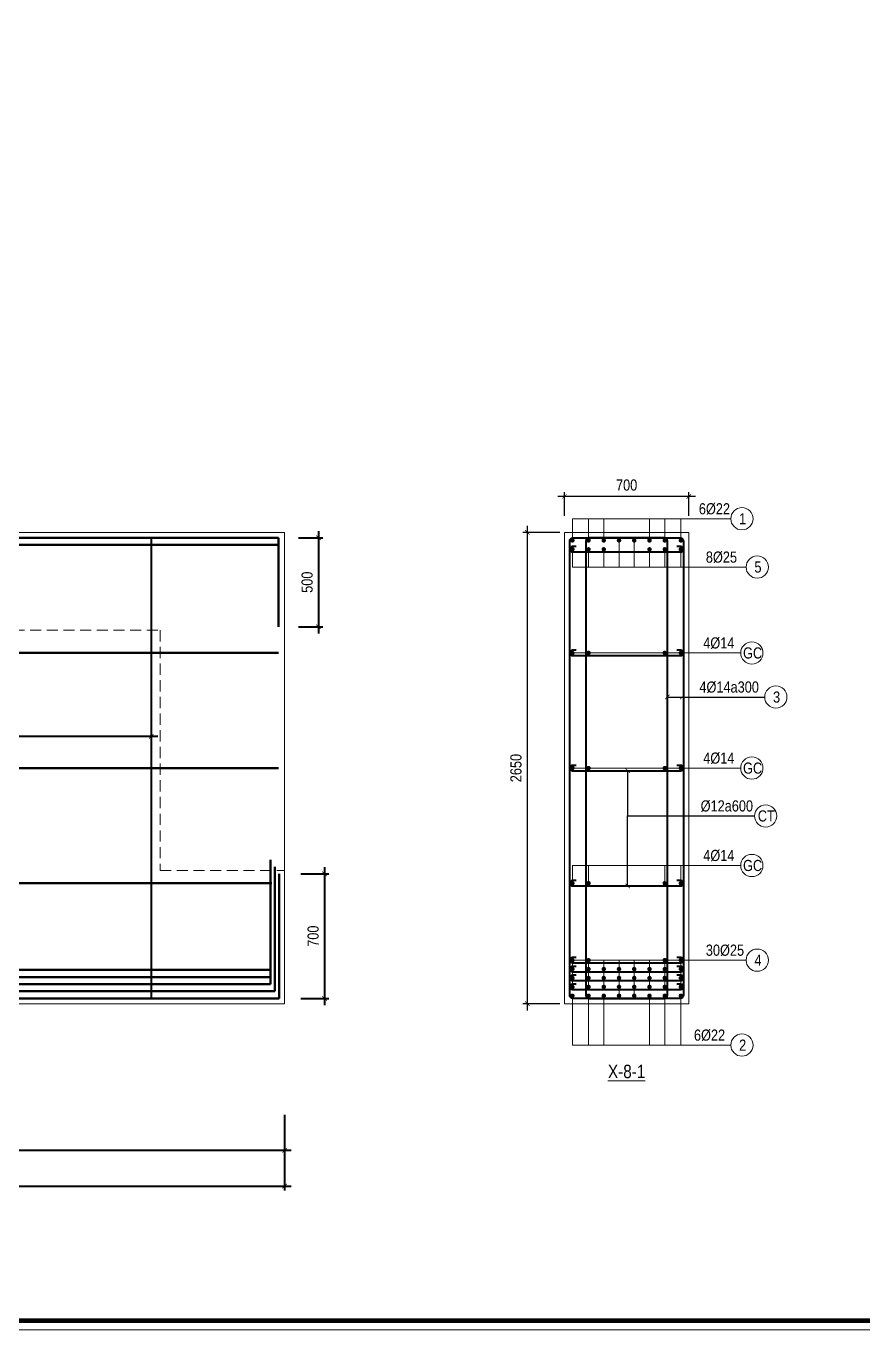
# Model space of a CAD drawing. Header units: millimetres. Extents: x 3014920 to 3563667, y -1638653 to -1356471.
# Drawn here: x 3137905 to 3142610, y -1600938 to -1593607 of the extents above; entities that cross this region are included whole.
import ezdxf
from ezdxf.enums import TextEntityAlignment as Align

# ---------------------------------------------------------------- set-up
doc = ezdxf.new("R2010")
doc.units = ezdxf.units.MM
doc.header["$MEASUREMENT"] = 0
doc.header["$PDMODE"] = 2
doc.linetypes.add('HIDDEN', pattern=[0.375, 0.25, -0.125])
doc.layers.get('0').update_dxf_attribs({"lineweight": 9})
doc.layers.get('Defpoints').update_dxf_attribs({"color": 10, "lineweight": 0})
for name, color, linetype, lineweight in [('CDAI', 21, 'Continuous', 40), ('CTHEP', 50, 'Continuous', 50), ('DBAO', 90, 'Continuous', 13), ('DGIONG', 130, 'Continuous', 13), ('KTH', 154, 'Continuous', 9), ('Net khuat', 8, 'HIDDEN', 13), ('TEXT', 7, 'Continuous', 15)]:
    doc.layers.add(name, color=color, linetype=linetype, lineweight=lineweight)
doc.styles.add('Star-HelCon', font='VHELVCN_0.TTF')
doc.styles.add('TTP-HelCon', font='VHELVCN_0.TTF')
doc.dimstyles.new('TTP-25', dxfattribs={"dimscale": 25, "dimtxt": 2.5, "dimasz": 1, "dimexe": 1, "dimexo": 1, "dimgap": 0.09, "dimtad": 0, "dimdec": 4, "dimrnd": 1, "dimzin": 9, "dimdsep": 46, "dimtxsty": 'TTP-HelCon', "dimblk": 'ARCHTICK', "dimcen": 0.09, "dimdle": 1.5, "dimclrd": 256, "dimclre": 256, "dimclrt": 7, "dimadec": 0, "dimazin": 0, "dimtfac": 1, "dimtdec": 4, "dimtmove": 0, "dimatfit": 3, "dimldrblk": 'ARCHTICK', "dimfxl": 1, "dimtvp": 1, "dimtolj": 1, "dimtzin": 0, "dimarcsym": 0})

# ---------------------------------------------------------------- blocks, each defined once
blk = doc.blocks.new('_ArchTick')
at = {"color": 0, "linetype": 'ByBlock', "const_width": 0.15}
blk.add_lwpolyline([(-0.5, -0.5), (0.5, 0.5)], dxfattribs=at)
blk = doc.blocks.new('*D1197')
at = {"layer": 'Defpoints', "color": 0, "transparency": 16777216}
for p in [(-611.1, 2176.4), (9463.9, 2151.4), (9463.9, 1751.5)]:
    blk.add_point(p, dxfattribs=at)
at = {"layer": 'KTH', "lineweight": -2, "transparency": 16777216}
for p, q in [((-611.1, 2151.4), (-611.1, 1726.5)), ((9463.9, 2126.4), (9463.9, 1726.5)), ((-648.6, 1751.5), (9501.4, 1751.5))]:
    blk.add_line(p, q, dxfattribs=at)
at = {"layer": 'KTH', "lineweight": -2, "transparency": 16777216, "xscale": 25, "yscale": 25, "zscale": 25, "rotation": 180}
blk.add_blockref('_ArchTick', (-611.1, 1751.5), dxfattribs=at)
at = {"layer": 'KTH', "lineweight": -2, "transparency": 16777216, "xscale": 25, "yscale": 25, "zscale": 25}
blk.add_blockref('_ArchTick', (9463.9, 1751.5), dxfattribs=at)
at = {"layer": 'KTH', "color": 7, "transparency": 16777216, "insert": (4426.4, 1815.3), "char_height": 62.5, "attachment_point": 5, "style": 'TTP-HelCon'}
blk.add_mtext('\\A1;10075', dxfattribs=at)
blk = doc.blocks.new('*D1200')
at = {"layer": 'Defpoints', "color": 0, "transparency": 16777216}
for p in [(5963.9, 2176.4), (9463.9, 2176.4), (5963.9, 1951.4)]:
    blk.add_point(p, dxfattribs=at)
at = {"layer": 'KTH', "lineweight": -2, "transparency": 16777216}
for p, q in [((5963.9, 2151.4), (5963.9, 1926.4)), ((9463.9, 2151.4), (9463.9, 1926.4)), ((9501.4, 1951.4), (5926.4, 1951.4))]:
    blk.add_line(p, q, dxfattribs=at)
at = {"layer": 'KTH', "lineweight": -2, "transparency": 16777216, "xscale": 25, "yscale": 25, "zscale": 25, "rotation": 180}
blk.add_blockref('_ArchTick', (5963.9, 1951.4), dxfattribs=at)
at = {"layer": 'KTH', "lineweight": -2, "transparency": 16777216, "xscale": 25, "yscale": 25, "zscale": 25}
blk.add_blockref('_ArchTick', (9463.9, 1951.4), dxfattribs=at)
at = {"layer": 'KTH', "color": 7, "transparency": 16777216, "insert": (7713.9, 2015.2), "char_height": 62.5, "attachment_point": 5, "style": 'TTP-HelCon'}
blk.add_mtext('\\A1;3500', dxfattribs=at)
blk = doc.blocks.new('*D1201')
at = {"layer": 'Defpoints', "color": 0, "transparency": 16777216}
for p in [(5963.9, 4476.9), (8713.9, 4476.9), (5963.9, 4279.8)]:
    blk.add_point(p, dxfattribs=at)
at = {"layer": 'KTH', "lineweight": -2, "transparency": 16777216}
for p, q in [((5963.9, 4451.9), (5963.9, 4254.8)), ((8713.9, 4451.9), (8713.9, 4254.8)), ((8751.4, 4279.8), (5926.4, 4279.8))]:
    blk.add_line(p, q, dxfattribs=at)
at = {"layer": 'KTH', "lineweight": -2, "transparency": 16777216, "xscale": 25, "yscale": 25, "zscale": 25, "rotation": 180}
blk.add_blockref('_ArchTick', (5963.9, 4279.8), dxfattribs=at)
at = {"layer": 'KTH', "lineweight": -2, "transparency": 16777216, "xscale": 25, "yscale": 25, "zscale": 25}
blk.add_blockref('_ArchTick', (8713.9, 4279.8), dxfattribs=at)
at = {"layer": 'KTH', "color": 7, "transparency": 16777216, "insert": (7338.9, 4349.7), "char_height": 62.5, "attachment_point": 5, "style": 'TTP-HelCon'}
blk.add_mtext('\\A1;4Þ14a200-3', dxfattribs=at)
blk = doc.blocks.new('*D1204')
at = {"layer": 'Defpoints', "color": 0, "transparency": 16777216}
for p in [(9530.6, 3506.4), (9530.6, 2806.4), (9688.1, 2806.4)]:
    blk.add_point(p, dxfattribs=at)
at = {"layer": 'KTH', "lineweight": -2, "transparency": 16777216}
for p, q in [((9688.1, 3543.9), (9688.1, 2768.9)), ((9555.6, 3506.4), (9713.1, 3506.4)), ((9555.6, 2806.4), (9713.1, 2806.4))]:
    blk.add_line(p, q, dxfattribs=at)
at = {"layer": 'KTH', "lineweight": -2, "transparency": 16777216, "xscale": 25, "yscale": 25, "zscale": 25}
for p, rotation in [((9688.1, 3506.4), 90), ((9688.1, 2806.4), 270)]:
    blk.add_blockref('_ArchTick', p, dxfattribs=dict(at, rotation=rotation))
at = {"layer": 'KTH', "color": 7, "transparency": 16777216, "insert": (9624.3, 3156.4), "char_height": 62.5, "attachment_point": 5, "rotation": 90, "style": 'TTP-HelCon'}
blk.add_mtext('\\A1;700', dxfattribs=at)
blk = doc.blocks.new('*D1205')
at = {"layer": 'Defpoints', "color": 0, "transparency": 16777216}
for p in [(9517.1, 5396.4), (9517.1, 4896.4), (9654.3, 4896.4)]:
    blk.add_point(p, dxfattribs=at)
at = {"layer": 'KTH', "lineweight": -2, "transparency": 16777216}
for p, q in [((9654.3, 5433.9), (9654.3, 4858.9)), ((9542.1, 5396.4), (9679.3, 5396.4)), ((9542.1, 4896.4), (9679.3, 4896.4))]:
    blk.add_line(p, q, dxfattribs=at)
at = {"layer": 'KTH', "lineweight": -2, "transparency": 16777216, "xscale": 25, "yscale": 25, "zscale": 25}
for p, rotation in [((9654.3, 5396.4), 90), ((9654.3, 4896.4), 270)]:
    blk.add_blockref('_ArchTick', p, dxfattribs=dict(at, rotation=rotation))
at = {"layer": 'KTH', "color": 7, "transparency": 16777216, "insert": (9590.5, 5146.4), "char_height": 62.5, "attachment_point": 5, "rotation": 90, "style": 'TTP-HelCon'}
blk.add_mtext('\\A1;500', dxfattribs=at)
blk = doc.blocks.new('*D1157')
at = {"layer": 'Defpoints', "color": 0, "ltscale": 500, "transparency": 16777216}
for p in [(3140931.2, -1596453.8), (3140722.9, -1599103.8), (3140931.2, -1599103.8)]:
    blk.add_point(p, dxfattribs=at)
at = {"layer": 'KTH', "lineweight": -2, "ltscale": 500, "transparency": 16777216}
for p, q in [((3140722.9, -1596416.3), (3140722.9, -1599141.3)), ((3140906.2, -1596453.8), (3140697.9, -1596453.8)), ((3140906.2, -1599103.8), (3140697.9, -1599103.8))]:
    blk.add_line(p, q, dxfattribs=at)
at = {"layer": 'KTH', "lineweight": -2, "ltscale": 500, "transparency": 16777216, "xscale": 25, "yscale": 25, "zscale": 25}
for p, rotation in [((3140722.9, -1596453.8), 90), ((3140722.9, -1599103.8), 270)]:
    blk.add_blockref('_ArchTick', p, dxfattribs=dict(at, rotation=rotation))
at = {"layer": 'KTH', "color": 7, "ltscale": 500, "transparency": 16777216, "insert": (3140659.1, -1597778.8), "char_height": 62.5, "attachment_point": 5, "rotation": 90, "style": 'TTP-HelCon'}
blk.add_mtext('\\A1;2650', dxfattribs=at)
blk = doc.blocks.new('*D1158')
at = {"layer": 'Defpoints', "color": 0, "ltscale": 500, "transparency": 16777216}
for p in [(3140931.2, -1596251.6), (3140931.2, -1596384.8), (3141631.2, -1596384.8)]:
    blk.add_point(p, dxfattribs=at)
at = {"layer": 'KTH', "lineweight": -2, "ltscale": 500, "transparency": 16777216}
for p, q in [((3141668.7, -1596251.6), (3140893.7, -1596251.6)), ((3140931.2, -1596359.8), (3140931.2, -1596226.6)), ((3141631.2, -1596359.8), (3141631.2, -1596226.6))]:
    blk.add_line(p, q, dxfattribs=at)
at = {"layer": 'KTH', "lineweight": -2, "ltscale": 500, "transparency": 16777216, "xscale": 25, "yscale": 25, "zscale": 25, "rotation": 180}
blk.add_blockref('_ArchTick', (3140931.2, -1596251.6), dxfattribs=at)
at = {"layer": 'KTH', "lineweight": -2, "ltscale": 500, "transparency": 16777216, "xscale": 25, "yscale": 25, "zscale": 25}
blk.add_blockref('_ArchTick', (3141631.2, -1596251.6), dxfattribs=at)
at = {"layer": 'KTH', "color": 7, "ltscale": 500, "transparency": 16777216, "insert": (3141281.2, -1596187.8), "char_height": 62.5, "attachment_point": 5, "style": 'TTP-HelCon'}
blk.add_mtext('\\A1;700', dxfattribs=at)
blk = doc.blocks.new('CHG_XX_Khung ten')
blk.add_lwpolyline([(15, 579), (826, 579), (826, 15), (15, 15)], close=True)
at = {"color": 4, "linetype": 'Continuous', "const_width": 1}
blk.add_lwpolyline([(17, 577), (824, 577), (824, 17), (17, 17)], close=True, dxfattribs=at)
blk = doc.blocks.new('2X-8')
at = {"layer": 'CDAI'}
blk.add_lwpolyline([(8713.89528, 5396.41044), (8713.89528, 2806.41044)], dxfattribs=at)
at = {"layer": 'CTHEP'}
for p, q in [((9429.54902, 5396.41044), (9429.54902, 4896.41044)), ((9429.54902, 4748.91044), (-911.11061, 4748.91044)), ((9429.54902, 4101.41044), (-911.11061, 4101.41044)), ((9383.89689, 2886.41044), (9383.89689, 3586.41044)), ((9408.89689, 2846.41044), (9408.89689, 3546.41044)), ((9392.06204, 3453.91044), (-911.11061, 3453.91044)), ((9433.89689, 2806.41044), (9433.89689, 3506.41044))]:
    blk.add_line(p, q, dxfattribs=at)
for points in [[(-976.69215, 5396.41044), (9429.54902, 5396.41044)], [(-976.69215, 5356.41044), (9429.54902, 5356.41044)], [(9383.89689, 2966.41044), (-931.1031, 2966.41044)], [(9383.89689, 2926.41044), (-931.1031, 2926.41044)], [(9383.89689, 2886.41044), (-931.1031, 2886.41044)], [(6866.77334, 2886.41044), (9383.89689, 2886.41044)], [(-981.1031, 2806.41044), (9433.89689, 2806.41044)], [(9408.89689, 2846.41044), (-956.1031, 2846.41044)], [(6866.77012, 2846.41044), (9408.89689, 2846.41044)]]:
    blk.add_lwpolyline(points, dxfattribs=at)
at = {"layer": 'DBAO', "linetype": 'Continuous'}
blk.add_line((-1011.1031, 5426.41044), (9463.89689, 5426.41044), dxfattribs=at)
at = {"layer": 'DBAO'}
blk.add_line((9463.89689, 5426.41044), (9463.89689, 2776.41044), dxfattribs=at)
at = {"layer": 'DBAO', "linetype": 'Continuous', "flags": 128}
blk.add_lwpolyline([(9463.89689, 2776.41044), (-1011.1031, 2776.41044), (-1011.1031, 5426.41044)], dxfattribs=at)
at = {"layer": 'Net khuat', "ltscale": 250}
for p, q in [((-311.10339, 4876.44308), (8763.89528, 4876.42516)), ((8763.89528, 4876.42516), (8763.89528, 3526.41044)), ((8763.89528, 3526.41044), (9463.89689, 3526.41044))]:
    blk.add_line(p, q, dxfattribs=at)
at = {"layer": 'KTH'}
for p1, p2, distance, picture, middle in [((9517.13102, 5396.41044), (9517.13102, 4896.41044), 137.188, '*D1205', (9590.48569, 5146.41044)), ((9530.57454, 3506.41044), (9530.57454, 2806.41044), 157.568, '*D1204', (9624.30921, 3156.41044))]:
    dim = blk.add_aligned_dim(p1=p1, p2=p2, distance=distance, dimstyle='TTP-25', dxfattribs=at)
    dim.commit()
    dim.dimension.update_dxf_attribs({"geometry": picture, "text_midpoint": middle})
dim = blk.add_linear_dim(base=(5963.89528, 4279.78996), p1=(8713.89528, 4476.92663), p2=(5963.89528, 4476.92663), angle=180, text='4Þ14a200-3', dimstyle='TTP-25', override={"dimtmove": 1}, dxfattribs=at)
dim.commit()
dim.dimension.update_dxf_attribs({"geometry": '*D1201', "text_midpoint": (7338.89528, 4349.70663)})
for base, p1, p2, picture, middle in [((9463.89689, 1751.4547), (-611.1031, 2176.41044), (9463.89689, 2151.41044), '*D1197', (4426.3969, 1815.28804)), ((5963.89528, 1951.41044), (9463.89689, 2176.41044), (5963.89528, 2176.41044), '*D1200', (7713.89609, 2015.24377))]:
    dim = blk.add_linear_dim(base=base, p1=p1, p2=p2, angle=180, dimstyle='TTP-25', override={"dimtmove": 1}, dxfattribs=at)
    dim.commit()
    dim.dimension.update_dxf_attribs({"geometry": picture, "text_midpoint": middle})

msp = doc.modelspace()

# ---------------------------------------------------------------- linework, layer by layer
at = {"layer": 'CDAI'}
for points in [[(3140979.92767, -1596483.84705), (3141582.42767, -1596483.84705, -0.4142135624), (3141601.17767, -1596502.59705), (3141601.17767, -1599055.09705, -0.4142135624), (3141582.42767, -1599073.84705), (3140979.92767, -1599073.84705, -0.4142135624), (3140961.17767, -1599055.09705), (3140961.17767, -1596502.59705, -0.4142135624)], [(3141491.71338, -1596483.84704), (3141070.64196, -1596483.84705, 0.4142135624), (3141051.89196, -1596502.59705), (3141051.89196, -1599055.09705, 0.4142135624), (3141070.64196, -1599073.84705), (3141491.71338, -1599073.84705, 0.4142135624), (3141510.46338, -1599055.09705), (3141510.46338, -1596502.59704, 0.4142135624)]]:
    msp.add_lwpolyline(points, format="xyb", close=True, dxfattribs=at)
for points in [[(3140998.09766, -1596533.84705), (3140976.17767, -1596533.84705, 0.4142135624), (3140961.17767, -1596548.84705), (3140961.17767, -1596548.84705, 0.4142135624), (3140976.17767, -1596563.84705), (3141586.17767, -1596563.84705, 0.4142135624), (3141601.17767, -1596548.84705), (3141601.17767, -1596548.84705, 0.4142135624), (3141586.17767, -1596533.84705), (3141564.25768, -1596533.84705)], [(3140998.09766, -1598843.84705), (3140976.17767, -1598843.84705, 0.4142135624), (3140961.17767, -1598858.84705), (3140961.17767, -1598858.84705, 0.4142135624), (3140976.17767, -1598873.84705), (3141586.17767, -1598873.84705, 0.4142135624), (3141601.17767, -1598858.84705), (3141601.17767, -1598858.84705, 0.4142135624), (3141586.17767, -1598843.84705), (3141564.25768, -1598843.84705)], [(3140998.09766, -1598893.84705), (3140976.17767, -1598893.84705, 0.4142135624), (3140961.17767, -1598908.84705), (3140961.17767, -1598908.84705, 0.4142135624), (3140976.17767, -1598923.84705), (3141586.17767, -1598923.84705, 0.4142135624), (3141601.17767, -1598908.84705), (3141601.17767, -1598908.84705, 0.4142135624), (3141586.17767, -1598893.84705), (3141564.25768, -1598893.84705)], [(3140998.09766, -1598943.84705), (3140976.17767, -1598943.84705, 0.4142135624), (3140961.17767, -1598958.84705), (3140961.17767, -1598958.84705, 0.4142135624), (3140976.17767, -1598973.84705), (3141586.17767, -1598973.84705, 0.4142135624), (3141601.17767, -1598958.84705), (3141601.17767, -1598958.84705, 0.4142135624), (3141586.17767, -1598943.84705), (3141564.25768, -1598943.84705)], [(3140998.09766, -1598993.84705), (3140976.17767, -1598993.84705, 0.4142135624), (3140961.17767, -1599008.84705), (3140961.17767, -1599008.84705, 0.4142135624), (3140976.17767, -1599023.84705), (3141586.17767, -1599023.84705, 0.4142135624), (3141601.17767, -1599008.84705), (3141601.17767, -1599008.84705, 0.4142135624), (3141586.17767, -1598993.84705), (3141564.25768, -1598993.84705)]]:
    msp.add_lwpolyline(points, format="xyb", dxfattribs=at)
at = {"layer": 'CDAI', "elevation": 0}
for points in [[(3140998.09766, -1597116.34704), (3140976.17767, -1597116.34704, 0.4142135624), (3140961.17767, -1597131.34704), (3140961.17767, -1597131.34704, 0.4142135624), (3140976.17767, -1597146.34704), (3141586.17767, -1597146.34704, 0.4142135624), (3141601.17767, -1597131.34704), (3141601.17767, -1597131.34704, 0.4142135624), (3141586.17767, -1597116.34704), (3141564.25768, -1597116.34704)], [(3140998.09766, -1597763.84705), (3140976.17767, -1597763.84705, 0.4142135624), (3140961.17767, -1597778.84705), (3140961.17767, -1597778.84705, 0.4142135624), (3140976.17767, -1597793.84705), (3141586.17767, -1597793.84705, 0.4142135624), (3141601.17767, -1597778.84705), (3141601.17767, -1597778.84705, 0.4142135624), (3141586.17767, -1597763.84705), (3141564.25768, -1597763.84705)], [(3140998.09766, -1598411.34705), (3140976.17767, -1598411.34705, 0.4142135624), (3140961.17767, -1598426.34705), (3140961.17767, -1598426.34705, 0.4142135624), (3140976.17767, -1598441.34705), (3141586.17767, -1598441.34705, 0.4142135624), (3141601.17767, -1598426.34705), (3141601.17767, -1598426.34705, 0.4142135624), (3141586.17767, -1598411.34705), (3141564.25768, -1598411.34705)]]:
    msp.add_lwpolyline(points, format="xyb", dxfattribs=at)
at = {"layer": 'CTHEP', "const_width": 12.5}
for points in [[(3140969.92767, -1596498.84705, 1), (3140982.42767, -1596498.84705, 1)], [(3141060.64196, -1596498.84705, -1), (3141073.14196, -1596498.84705, -1)], [(3141146.35624, -1596498.84705, -1), (3141158.85624, -1596498.84705, -1)], [(3141232.07053, -1596498.84705, -1), (3141244.57053, -1596498.84705, -1)], [(3141330.28481, -1596498.84705, 1), (3141317.78481, -1596498.84705, 1)], [(3141415.9991, -1596498.84705, 1), (3141403.4991, -1596498.84705, 1)], [(3141501.71338, -1596498.84705, 1), (3141489.21338, -1596498.84705, 1)], [(3141579.92767, -1596498.84705, 1), (3141592.42767, -1596498.84705, 1)], [(3140969.92767, -1596548.84705, 1), (3140982.42767, -1596548.84705, 1)], [(3141060.64196, -1596548.84705, -1), (3141073.14196, -1596548.84705, -1)], [(3141146.35624, -1596548.84705, -1), (3141158.85624, -1596548.84705, -1)], [(3141415.9991, -1596548.84705, 1), (3141403.4991, -1596548.84705, 1)], [(3141501.71338, -1596548.84705, 1), (3141489.21338, -1596548.84705, 1)], [(3141579.92767, -1596548.84705, 1), (3141592.42767, -1596548.84705, 1)], [(3140969.92767, -1598858.84705, -1), (3140982.42767, -1598858.84705, -1)], [(3141060.64196, -1598858.84705, 1), (3141073.14196, -1598858.84705, 1)], [(3141501.71338, -1598858.84705, -1), (3141489.21338, -1598858.84705, -1)], [(3141579.92767, -1598858.84705, -1), (3141592.42767, -1598858.84705, -1)], [(3140969.92767, -1598908.84705, -1), (3140982.42767, -1598908.84705, -1)], [(3141060.64196, -1598908.84705, 1), (3141073.14196, -1598908.84705, 1)], [(3141146.35624, -1598908.84705, 1), (3141158.85624, -1598908.84705, 1)], [(3141232.07053, -1598908.84705, 1), (3141244.57053, -1598908.84705, 1)], [(3141330.28481, -1598908.84705, -1), (3141317.78481, -1598908.84705, -1)], [(3141415.9991, -1598908.84705, -1), (3141403.4991, -1598908.84705, -1)], [(3141501.71338, -1598908.84705, -1), (3141489.21338, -1598908.84705, -1)], [(3141579.92767, -1598908.84705, -1), (3141592.42767, -1598908.84705, -1)], [(3140969.92767, -1598958.84705, -1), (3140982.42767, -1598958.84705, -1)], [(3140969.92767, -1599008.84705, -1), (3140982.42767, -1599008.84705, -1)], [(3141060.64196, -1598958.84705, 1), (3141073.14196, -1598958.84705, 1)], [(3141060.64196, -1599008.84705, 1), (3141073.14196, -1599008.84705, 1)], [(3141146.35624, -1598958.84705, 1), (3141158.85624, -1598958.84705, 1)], [(3141146.35624, -1599008.84705, 1), (3141158.85624, -1599008.84705, 1)], [(3141232.07053, -1598958.84705, 1), (3141244.57053, -1598958.84705, 1)], [(3141232.07053, -1599008.84705, 1), (3141244.57053, -1599008.84705, 1)], [(3141330.28481, -1598958.84705, -1), (3141317.78481, -1598958.84705, -1)], [(3141330.28481, -1599008.84705, -1), (3141317.78481, -1599008.84705, -1)], [(3141415.9991, -1598958.84705, -1), (3141403.4991, -1598958.84705, -1)], [(3141415.9991, -1599008.84705, -1), (3141403.4991, -1599008.84705, -1)], [(3141501.71338, -1598958.84705, -1), (3141489.21338, -1598958.84705, -1)], [(3141501.71338, -1599008.84705, -1), (3141489.21338, -1599008.84705, -1)], [(3141579.92767, -1598958.84705, -1), (3141592.42767, -1598958.84705, -1)], [(3141579.92767, -1599008.84705, -1), (3141592.42767, -1599008.84705, -1)], [(3140969.92767, -1599058.84705, 1), (3140982.42767, -1599058.84705, 1)], [(3141060.64196, -1599058.84705, 1), (3141073.14196, -1599058.84705, 1)], [(3141146.35624, -1599058.84705, 1), (3141158.85624, -1599058.84705, 1)], [(3141232.07053, -1599058.84705, 1), (3141244.57053, -1599058.84705, 1)], [(3141330.28481, -1599058.84705, -1), (3141317.78481, -1599058.84705, -1)], [(3141415.9991, -1599058.84705, -1), (3141403.4991, -1599058.84705, -1)], [(3141501.71338, -1599058.84705, -1), (3141489.21338, -1599058.84705, -1)], [(3141579.92767, -1599058.84705, 1), (3141592.42767, -1599058.84705, 1)]]:
    msp.add_lwpolyline(points, format="xyb", close=True, dxfattribs=at)
at = {"layer": 'CTHEP', "const_width": 12.5, "elevation": 0}
for points in [[(3140969.92767, -1597131.34704, 1), (3140982.42767, -1597131.34704, 1)], [(3141060.64196, -1597131.34705, 1), (3141073.14196, -1597131.34705, 1)], [(3141489.21338, -1597131.34704, 1), (3141501.71338, -1597131.34704, 1)], [(3141579.92767, -1597131.34704, 1), (3141592.42767, -1597131.34704, 1)], [(3140969.92767, -1597778.84705, 1), (3140982.42767, -1597778.84705, 1)], [(3141060.64196, -1597778.84705, 1), (3141073.14196, -1597778.84705, 1)], [(3141489.21338, -1597778.84704, 1), (3141501.71338, -1597778.84704, 1)], [(3141579.92767, -1597778.84705, 1), (3141592.42767, -1597778.84705, 1)], [(3140969.92767, -1598426.34705, 1), (3140982.42767, -1598426.34705, 1)], [(3141060.64196, -1598426.34705, 1), (3141073.14196, -1598426.34705, 1)], [(3141489.21338, -1598426.34705, 1), (3141501.71338, -1598426.34705, 1)], [(3141579.92767, -1598426.34705, 1), (3141592.42767, -1598426.34705, 1)]]:
    msp.add_lwpolyline(points, format="xyb", close=True, dxfattribs=at)
at = {"layer": 'DBAO', "flags": 128}
for points in [[(3140931.17767, -1596453.84705), (3141631.17767, -1596453.84705)], [(3141631.17767, -1596453.84705), (3141631.17767, -1599103.84705), (3140931.17767, -1599103.84705), (3140931.17767, -1596453.84705)]]:
    msp.add_lwpolyline(points, dxfattribs=at)
at = {"layer": 'DGIONG'}
for p, q in [((3140976.17767, -1596498.84705), (3140976.17767, -1596377.09705)), ((3140976.17767, -1596377.09705), (3141866.77418, -1596377.09705)), ((3141066.89196, -1596498.84705), (3141066.89196, -1596377.09705)), ((3141152.60624, -1596498.84705), (3141152.60624, -1596377.09705)), ((3141409.7491, -1596498.84705), (3141409.7491, -1596377.09705)), ((3141495.46338, -1596498.84705), (3141495.46338, -1596377.09705)), ((3141586.17767, -1596498.84705), (3141586.17767, -1596377.09705)), ((3141238.32053, -1596498.84705), (3141238.32053, -1596648.84705)), ((3141324.03481, -1596498.84705), (3141324.03481, -1596648.84705)), ((3140976.17767, -1596548.84705), (3140976.17767, -1596648.84705)), ((3141066.89196, -1596548.84705), (3141066.89196, -1596648.84705)), ((3141152.60624, -1596548.84705), (3141152.60624, -1596648.84705)), ((3141409.7491, -1596548.84705), (3141409.7491, -1596648.84705)), ((3141495.46338, -1596548.84705), (3141495.46338, -1596648.84705)), ((3141586.17767, -1596548.84705), (3141586.17767, -1596648.84705)), ((3140976.17767, -1596648.84705), (3141952.92905, -1596648.84705)), ((3140976.17767, -1597131.34704), (3141922.73873, -1597131.34705)), ((3140976.17767, -1597778.84705), (3141922.73873, -1597778.84705)), ((3140976.17767, -1598326.34705), (3141922.73873, -1598326.34705)), ((3140976.17767, -1598426.34705), (3140976.17767, -1598326.34705)), ((3141066.89196, -1598426.34705), (3141066.89196, -1598326.34705)), ((3141495.46338, -1598426.34705), (3141495.46338, -1598326.34705)), ((3141586.17767, -1598426.34705), (3141586.17767, -1598326.34705)), ((3140976.17767, -1599008.84705), (3140976.17767, -1598858.84705)), ((3140976.17767, -1598858.84705), (3141952.92905, -1598858.84705)), ((3141066.89196, -1599008.84705), (3141066.89196, -1598858.84705)), ((3141152.60624, -1599008.84705), (3141152.60624, -1598858.84705)), ((3141238.32053, -1598858.84705), (3141238.32053, -1599058.84705)), ((3141324.03481, -1598858.84705), (3141324.03481, -1599058.84705)), ((3141409.7491, -1599008.84705), (3141409.7491, -1598858.84705)), ((3141495.46338, -1599008.84705), (3141495.46338, -1598858.84705)), ((3141586.17767, -1599008.84705), (3141586.17767, -1598858.84705)), ((3140976.17767, -1599336.24887), (3140976.17767, -1599058.84705)), ((3141066.89196, -1599058.84705), (3141066.89196, -1599336.24887)), ((3141152.60624, -1599058.84705), (3141152.60624, -1599336.24887)), ((3141409.7491, -1599058.84705), (3141409.7491, -1599336.24887)), ((3141495.46338, -1599058.84705), (3141495.46338, -1599336.24887)), ((3141586.17767, -1599336.24887), (3141586.17767, -1599058.84705)), ((3140976.17767, -1599336.24887), (3141866.77418, -1599336.24887))]:
    msp.add_line(p, q, dxfattribs=at)
for centre in [(3141929.27418, -1596377.09705), (3142015.42905, -1596648.84705), (3141985.23873, -1597131.34705), (3142120.19213, -1597379.36765), (3141985.23873, -1597778.84705), (3142062.34163, -1598047.79207), (3141985.23873, -1598326.34705), (3142015.42905, -1598858.84705), (3141929.27418, -1599336.24887)]:
    msp.add_circle(centre, 62.5, dxfattribs=at)

# ---------------------------------------------------------------- block references
at = {"layer": 'CDAI', "color": 5}
msp.add_blockref('2X-8', (3129894.53435, -1601880.25749), dxfattribs=at)

# ---------------------------------------------------------------- texts
at = {"layer": 'TEXT', "style": 'TTP-HelCon'}
for s, p in [('6Þ22', (3141687.136, -1596352.09705)), ('8Þ25', (3141726.54979, -1596623.84705)), ('4Þ14', (3141711.90346, -1597106.34705)), ('4Þ14a300', (3141690.34383, -1597354.36765)), ('4Þ14', (3141711.90346, -1597753.84705)), ('Þ12a600', (3141697.25621, -1598022.79207)), ('4Þ14', (3141711.90346, -1598301.34705)), ('30Þ25', (3141726.54979, -1598833.84705)), ('6Þ22', (3141659.636, -1599311.24887))]:
    msp.add_text(s, height=62.5, dxfattribs=at).set_placement(p)
at = {"layer": 'TEXT', "style": 'Star-HelCon'}
for s, p in [('1', (3141933.44085, -1596377.09705)), ('5', (3142019.59572, -1596648.84705)), ('GC', (3141989.4054, -1597131.34705)), ('3', (3142124.35879, -1597379.36765)), ('GC', (3141989.4054, -1597778.84705)), ('CT', (3142066.5083, -1598047.79207)), ('GC', (3141989.4054, -1598326.34705)), ('4', (3142019.59572, -1598858.84705)), ('2', (3141933.44085, -1599336.24887))]:
    msp.add_text(s, height=62.5, dxfattribs=at).set_placement(p, align=Align.MIDDLE)
at = {"layer": 'TEXT', "style": 'TTP-HelCon'}
msp.add_text('%%UX-8-1', height=75, dxfattribs=at).set_placement((3141281.17767, -1599521.83503), align=Align.CENTER)

# ---------------------------------------------------------------- dimensions: what is measured, and where the dimension line sits
at = {"layer": 'KTH', "ltscale": 500}
dim = msp.add_linear_dim(base=(3140931.17767, -1596251.59705), p1=(3141631.17767, -1596384.8351), p2=(3140931.17767, -1596384.8351), dimstyle='TTP-25', dxfattribs=at)
dim.commit()
dim.dimension.update_dxf_attribs({"geometry": '*D1158', "text_midpoint": (3141281.17767, -1596187.76371)})
dim = msp.add_linear_dim(base=(3140722.94003, -1599103.84705), p1=(3140931.17767, -1596453.84705), p2=(3140931.17767, -1599103.84705), angle=90, dimstyle='TTP-25', dxfattribs=at)
dim.commit()
dim.dimension.update_dxf_attribs({"geometry": '*D1157', "text_midpoint": (3140659.1067, -1597778.84705)})

# ---------------------------------------------------------------- leaders
at = {"layer": 'DGIONG'}
for points in [[(3141510.46338, -1597379.36765), (3142057.69213, -1597379.36765)], [(3141594.26529, -1597379.36765), (3142057.69213, -1597379.36765)], [(3141286.82184, -1597793.84705), (3141286.82184, -1598047.79207), (3141999.84163, -1598047.79207)], [(3141286.82184, -1598441.34705), (3141286.82184, -1598047.79207), (3141999.84163, -1598047.79207)]]:
    msp.add_leader(points, dimstyle='TTP-25', dxfattribs=at)

# ---------------------------------------------------------------- next in the draw order: block references
at = {"color": 5, "xscale": 25.92478421704392, "yscale": 25.92478421704392, "zscale": 25.92478421704392}
msp.add_blockref('CHG_XX_Khung ten', (3127612.34498, -1601326.46106), dxfattribs=at)

doc.saveas('drawing.dxf')
